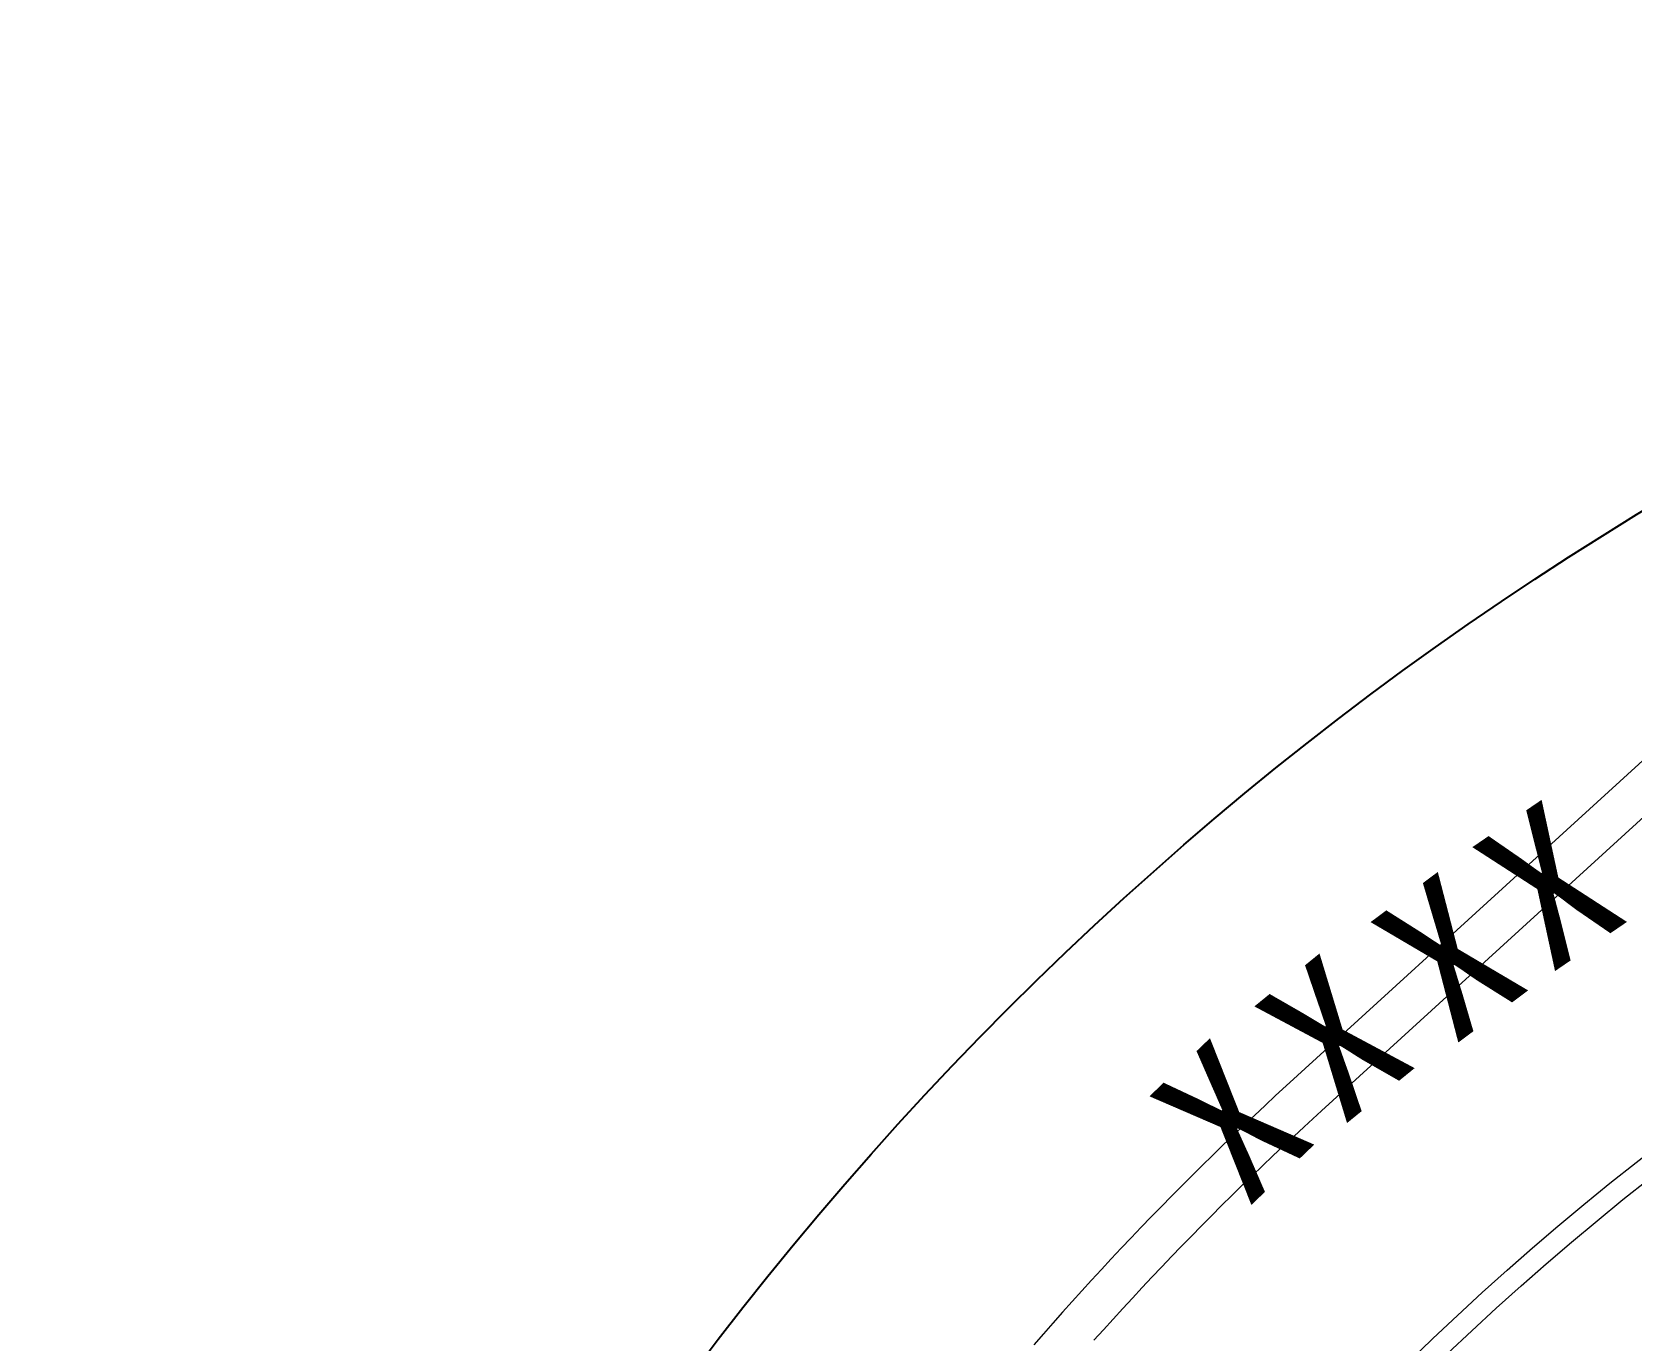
# Model space of a CAD drawing. Header units: millimetres. Extents: x 1403 to 2381, y 158 to 387.
# Drawn here: x 2256.59 to 2264.17, y 290.97 to 297.17 of the extents above; entities that cross this region are included whole.
import ezdxf
from ezdxf.lldxf.tags import DXFTag

# ---------------------------------------------------------------- set-up
doc = ezdxf.new("R2010")
doc.units = ezdxf.units.MM
doc.layers.get('0').update_dxf_attribs({"lineweight": 5})
doc.layers.add('COVER LENS', color=6, linetype='Continuous')
for name, color, linetype, lineweight in [('DIM', 3, 'Continuous', 5), ('Encap', 210, 'Continuous', 5), ('ITO', 2, 'Continuous', 5), ('lens', 6, 'Continuous', 13)]:
    doc.layers.add(name, color=color, linetype=linetype, lineweight=lineweight)
doc.styles.get("Standard").update_dxf_attribs({"font": 'txt', "bigfont": 'gbcbig.shx'})
tags = doc.linetypes.add('CENTER', pattern=[0.6, 0.375, -0.075, 0.075, -0.075]).pattern_tags.tags
tags[10:11] = [DXFTag(74, 4), DXFTag(75, 0), DXFTag(340, '0'), DXFTag(46, 1.0), DXFTag(50, 0.0), DXFTag(44, 0.0), DXFTag(45, 0.0)]
tags[8:9] = [DXFTag(74, 4), DXFTag(75, 0), DXFTag(340, '0'), DXFTag(46, 1.0), DXFTag(50, 0.0), DXFTag(44, 0.0), DXFTag(45, 0.0)]
tags[6:7] = [DXFTag(74, 4), DXFTag(75, 0), DXFTag(340, '0'), DXFTag(46, 1.0), DXFTag(50, 0.0), DXFTag(44, 0.0), DXFTag(45, 0.0)]
tags[4:5] = [DXFTag(74, 4), DXFTag(75, 0), DXFTag(340, '0'), DXFTag(46, 1.0), DXFTag(50, 0.0), DXFTag(44, 0.0), DXFTag(45, 0.0)]

# ---------------------------------------------------------------- blocks, each defined once
blk = doc.blocks.new('R104A3M-001-PNL-V01-C')
at = {"layer": 'Encap', "linetype": 'CENTER', "lineweight": 5}
blk.add_circle((264.9483, 315.4122), 13.175, dxfattribs=at)
at = {"layer": 'ITO', "linetype": 'Continuous', "lineweight": 5}
blk.add_lwpolyline([(258.8154, 329.6107), (255.0945, 326.2178), (255.0945, 326.2177), (255.0439, 326.1714), (254.9935, 326.1248), (254.9434, 326.078), (254.8935, 326.0309), (254.8438, 325.9836), (254.7943, 325.9361), (254.745, 325.8884), (254.696, 325.8404), (254.6471, 325.7922), (254.5986, 325.7437), (254.5502, 325.695), (254.5021, 325.6461), (254.4542, 325.597), (254.4065, 325.5477), (254.359, 325.4981), (254.3118, 325.4483), (254.2649, 325.3983), (254.2181, 325.3481), (254.1716, 325.2976), (254.1254, 325.247), (254.0793, 325.1961), (254.0336, 325.145), (253.988, 325.0937), (253.9427, 325.0421), (253.8976, 324.9904)], dxfattribs=at)
blk = doc.blocks.new('R104A3M-001-Fom-V01-A')
at = {"layer": 'DIM', "color": 32, "lineweight": 5}
blk.add_lwpolyline([(-5.9981, 14.0507), (-9.6873, 10.6867), (-9.769, 10.612), (-9.8186, 10.5661), (-9.868, 10.52), (-9.9172, 10.4735), (-9.9663, 10.4268), (-10.0152, 10.3799), (-10.0638, 10.3329), (-10.1121, 10.2855), (-10.1603, 10.2381), (-10.208, 10.1903), (-10.2558, 10.1422), (-10.3033, 10.0939), (-10.3506, 10.0454), (-10.3977, 9.9968), (-10.4445, 9.9479), (-10.491, 9.8989), (-10.5373, 9.8495), (-10.5835, 9.8), (-10.6293, 9.7502), (-10.6749, 9.7002), (-10.7203, 9.6501), (-10.7654, 9.5997)], dxfattribs=at)
blk = doc.blocks.new('R104A3M-011-SW1147H-CVL-V01-C')
at = {"layer": 'COVER LENS'}
blk.add_circle((2028.5915, 314.3983), 15.8, dxfattribs=at)
at = {"layer": 'lens', "color": 1, "lineweight": 5}
blk.add_circle((2028.5915, 314.3983), 13.2742, dxfattribs=at)
at = {"color": 7, "char_height": 0.706072, "width": 1.312756, "attachment_point": 1}
for insert, rotation in [((2019.5856, 326.3118), 34.34211), ((2019.1041, 325.9552), 36.71053), ((2018.5544, 325.5544), 39.07895), ((2018.0591, 325.1257), 43.81579)]:
    blk.add_mtext('{\\fSimSun|b0|i0|c134|p2;X}', dxfattribs=dict(at, insert=insert, rotation=rotation))

msp = doc.modelspace()

# ---------------------------------------------------------------- block references
at = {"lineweight": 5}
msp.add_blockref('R104A3M-001-Fom-V01-A', (2272.3922, 281.3708), dxfattribs=at)
at = {"layer": 'DIM', "lineweight": 5}
msp.add_blockref('R104A3M-011-SW1147H-CVL-V01-C', (243.8007, -33.0275), dxfattribs=at)
at = {"layer": 'ITO', "lineweight": 5}
msp.add_blockref('R104A3M-001-PNL-V01-C', (2007.444, -34.0415), dxfattribs=at)

doc.saveas('drawing.dxf')
